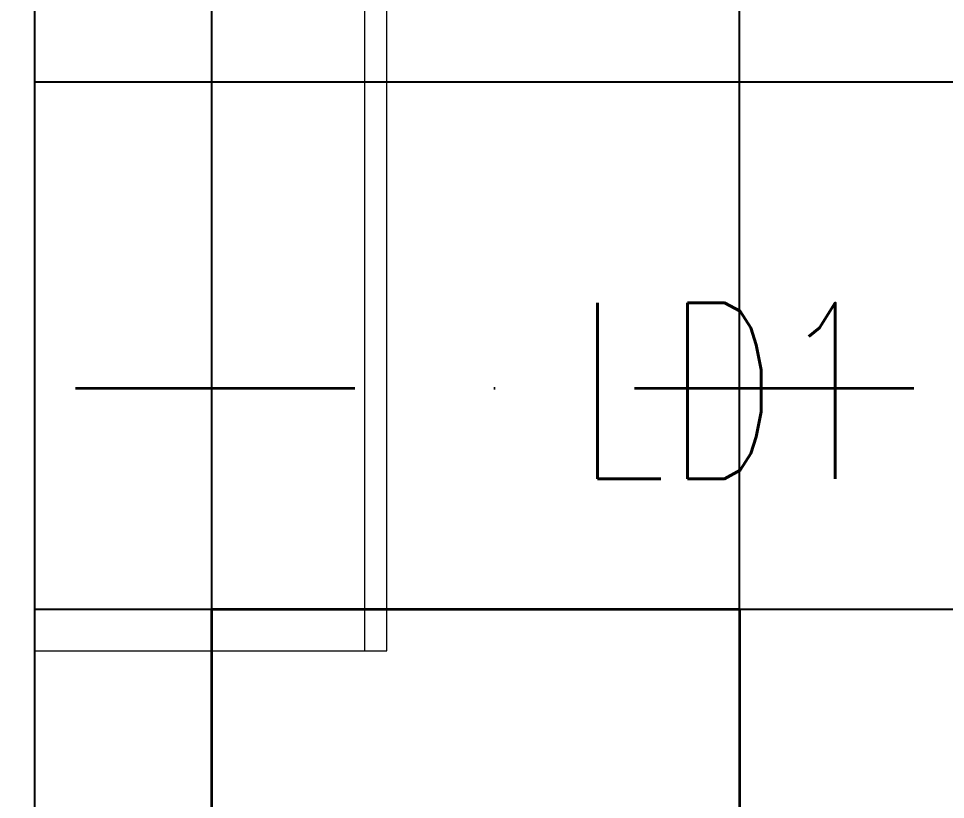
# Model space of a CAD drawing. Header units: inches. Extents: x -12418 to 183584, y -29325 to 19878.
# Drawn here: x 41780 to 42834, y -3816 to -2928 of the extents above; entities that cross this region are included whole.
import ezdxf
from ezdxf import colors
from ezdxf.entities.mleader import LeaderData, LeaderLine
from ezdxf.enums import TextEntityAlignment as Align
from ezdxf.math import Vec2, Vec3

# ---------------------------------------------------------------- set-up
doc = ezdxf.new("R2010")
doc.units = ezdxf.units.IN
doc.header["$LTSCALE"] = 25
doc.header["$MEASUREMENT"] = 0
doc.linetypes.add('DASHDOT', pattern=[25.4, 12.7, -6.35, 0, -6.35])
doc.layers.get('0').update_dxf_attribs({"color": 8})
doc.layers.add('00-Ground Floor$0$False Ceiling', color=251, linetype='Continuous')
for name, color, linetype, lineweight in [('00-Ground Floor$0$LOADING', 253, 'Continuous', 5), ('00-Ground Floor$0$Walls', 251, 'Continuous', 5), ('E-LITE-CIRC-NUMB', 6, 'Continuous', 25), ('E-LITE-CLNG', 150, 'Continuous', 35), ('E-LITE-CLNG-CNDT', 6, 'DASHDOT', 35), ('E-LITE-CTRL', 6, 'Continuous', 25), ('E-LITE-IDEN', 6, 'Continuous', 25), ('E-LITE-TEXT', 6, 'Continuous', 25)]:
    doc.layers.add(name, color=color, linetype=linetype, lineweight=lineweight)
doc.styles.add('DC_Elc_Romans', font='elc_romans.shx', dxfattribs={"width": 0.7})
doc.styles.add('DC_Simplex', font='SIMPLEX.shx', dxfattribs={"width": 0.7})

# ---------------------------------------------------------------- blocks, each defined once
blk = doc.blocks.new('00-Ground Floor$0$GF21027-P')
at = {"layer": '00-Ground Floor$0$LOADING'}
for p, q in [((0.4, 0.4), (-0.4, 0.4)), ((-0.4, 0.4), (-0.4, 0)), ((0.4, 0), (0.4, 0.4)), ((-0.4, 0.025), (0.4, 0.025)), ((-0.4, 0), (0.4, 0))]:
    blk.add_line(p, q, dxfattribs=at)
blk = doc.blocks.new('00-Ground Floor$0$A$Ce9e1c4c3')
at = {"layer": '00-Ground Floor$0$False Ceiling', "color": 254}
blk.add_line((-58201, -6847.4, 0), (-58201, -2847.4, 0), dxfattribs=at)
at = {"layer": '00-Ground Floor$0$False Ceiling', "color": 254, "linetype": 'Continuous'}
for p, q in [((-58000, -6847.4), (-58000, -2847.4)), ((-57400, -6847.4), (-57400, -2847.4)), ((-58201, -3000), (-54817.1, -3000)), ((-58201, -3600), (-54817.1, -3600))]:
    blk.add_line(p, q, dxfattribs=at)
blk = doc.blocks.new('00-Ground Floor')
at = {"layer": '00-Ground Floor$0$Walls'}
blk.add_line((41799, -2847.4, 0), (41799, -6847.4), dxfattribs=at)
at = {"layer": '00-Ground Floor$0$False Ceiling', "color": 254}
blk.add_blockref('00-Ground Floor$0$A$Ce9e1c4c3', (100000, 0), dxfattribs=at)
at = {"layer": '00-Ground Floor$0$LOADING', "color": 1, "xscale": 1000, "yscale": 1000, "zscale": 1000, "rotation": 90.00000002091177}
blk.add_blockref('00-Ground Floor$0$GF21027-P', (42199, -3247.4, 0), dxfattribs=at)
blk = doc.blocks.new('*U14')
blk.add_lwpolyline([(-300, 300), (-300, -300), (300, -300), (300, 300)], close=True)
at = {"layer": 'E-LITE-CIRC-NUMB', "style": 'DC_Simplex', "width": 0.7, "flags": 8}
blk.add_attdef('CIRCUIT', text='', height=200, rotation=0, dxfattribs=at).set_placement((-473.9, 300), align=Align.RIGHT)
at = {"layer": 'E-LITE-CTRL', "style": 'DC_Simplex', "width": 0.7, "flags": 8}
blk.add_attdef('CONTROL', (1118.9, -935), '', height=200, rotation=360, dxfattribs=at)
at = {"layer": 'E-LITE-IDEN', "style": 'DC_Simplex', "width": 0.7, "flags": 8}
blk.add_attdef('TYPE', (-114.6, 448.6), '', height=200, rotation=360, dxfattribs=at)
blk = doc.blocks.new('DC_Arrow-ArrowEllipse')
at = {"color": 0}
blk.add_ellipse((0, 0), major_axis=(0.4, 0), ratio=0.4, dxfattribs=at)
at = {"color": 0, "ltscale": 0.5}
blk.add_solid([(-1.4, 0.1667), (-0.4, 0), (-1.4, -0.1667)], dxfattribs=at)

msp = doc.modelspace()

# ---------------------------------------------------------------- linework, layer by layer
at = {"layer": 'E-LITE-CLNG-CNDT', "color": 1, "elevation": 0}
msp.add_lwpolyline([(40500, -3600), (40500, -3423.3, -0.414214), (40575, -3348.3), (44026, -3348.3, -0.414214), (44101, -3423.3), (44101, -3600)], format="xyb", dxfattribs=at)

# ---------------------------------------------------------------- block references
at = {"layer": 'E-LITE-CLNG'}
ref = msp.add_blockref('*U14', (42300, -3900), dxfattribs=dict(at, xscale=-1))
ref.add_attrib('TYPE', 'LD1', (42414.6, -3451.4), dxfattribs={"layer": 'E-LITE-IDEN', "height": 200, "rotation": 0, "style": 'DC_Simplex', "width": 0.7, "flags": 8})
at = {"layer": 'E-LITE-CLNG-CNDT', "color": 1}
msp.add_blockref('00-Ground Floor', (0, 0), dxfattribs=at)

# ---------------------------------------------------------------- leaders
at = {"layer": 'E-LITE-TEXT'}
ml = msp.add_multileader_mtext('Standard', dxfattribs=at)
ml.set_content('U11 TO U20 DOWN FROM F1 ', color=256, style='DC_Elc_Romans')
ml.set_leader_properties(color=45)
ml.set_arrow_properties(name='DC_Arrow-ArrowEllipse')
ml.build(insert=Vec2(0, 0))
ml.multileader.update_dxf_attribs({"dogleg_length": 2, "arrow_head_size": 200, "scale": 100})
ctx = ml.context
ctx.base_point, ctx.scale, ctx.char_height, ctx.arrow_head_size, ctx.landing_gap_size, ctx.plane_origin = Vec3(23452.1, -3798.4, 0), 100, 200, 200, 200, Vec3(7708.7, -2720.8, 0)
notes = []
notes.append((ctx, [(0, (1, 1, 0), (23252.1, -3798.4, 0), (1, 0), 200, [(0, [(23296.8, -4422.8, 0)], 0, [])])]))
ctx.mtext.insert, ctx.mtext.width, ctx.mtext.flow_direction = Vec3(23652.1, -3698.4, 0), 1599.322, 5
for ctx, leaders in notes:
    for number, flags, end, landing, length, lines in leaders:
        leader = LeaderData()
        leader.index, (leader.has_last_leader_line, leader.has_dogleg_vector, leader.attachment_direction) = number, flags
        leader.last_leader_point, leader.dogleg_vector, leader.dogleg_length = Vec3(end), Vec3(landing), length
        for number, points, colour, breaks in lines:
            line = LeaderLine()
            line.index, line.vertices, line.color, line.breaks = number, Vec3.list(points), colors.encode_raw_color(colour), breaks
            leader.lines.append(line)
        ctx.leaders.append(leader)

doc.saveas('drawing.dxf')
